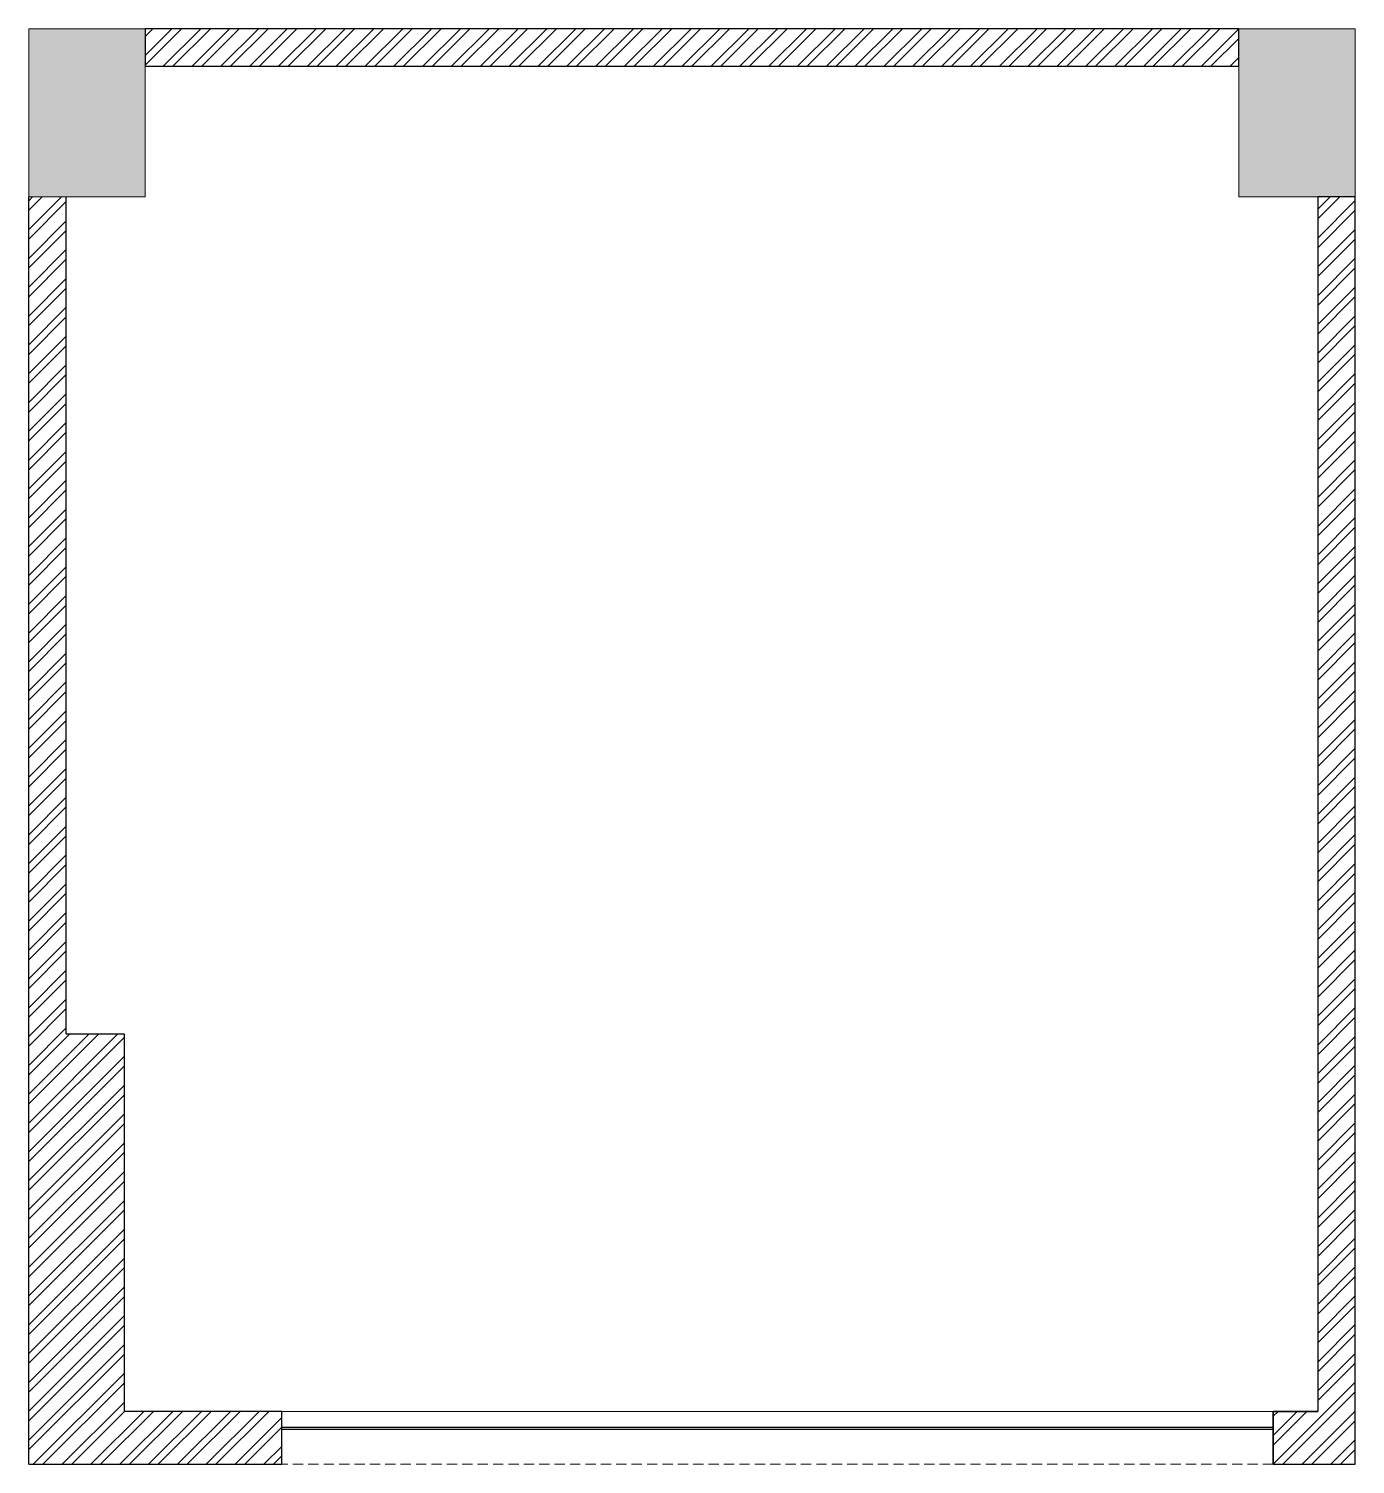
# Model space of a CAD drawing. Header units: feet. Extents: x -12276 to -4152, y -3122 to 5674.
import ezdxf

# ---------------------------------------------------------------- set-up
doc = ezdxf.new("R2010")
doc.units = ezdxf.units.FT
doc.header["$LTSCALE"] = 33
doc.header["$MEASUREMENT"] = 0
doc.linetypes.add('HIDDEN', pattern=[9.525, 6.35, -3.175])
for name, color, linetype, lineweight in [('A-COL', 243, 'Continuous', 9), ('beam', 90, 'Continuous', 9), ('column hatch', 5, 'Continuous', 0), ('LN-HATCH', 251, 'Continuous', 0)]:
    doc.layers.add(name, color=color, linetype=linetype, lineweight=lineweight)
for name, color, linetype in [('A-WALL', 1, 'Continuous'), ('PDF_beam plan', 5, 'Continuous'), ('window', 4, 'Continuous')]:
    doc.layers.add(name, color=color, linetype=linetype)

msp = doc.modelspace()

# ---------------------------------------------------------------- hatches: boundary and pattern name
at = {"layer": 'column hatch'}
h = msp.add_hatch(color=8, dxfattribs=at)
h.dxf.hatch_style = 1
h.paths.add_polyline_path([(-11563.3, 5674.4), (-12275.9, 5674.4), (-12275.9, 4644.3), (-11563.3, 4644.3)])
h = msp.add_hatch(color=8, dxfattribs=at)
h.dxf.hatch_style = 1
h.paths.add_polyline_path([(-4864.5, 4644.4), (-4151.5, 4644.4), (-4151.5, 5674.4), (-4864.5, 5674.4)])
at = {"layer": 'LN-HATCH'}
h = msp.add_hatch(dxfattribs=at)
h.set_pattern_fill('ANSI32', color=256, scale=333, angle=180)
h.set_pattern_definition([(225, (-11199673.97, 5497379), (88.2999593, -88.2999593), []), (225, (-11199732.84, 5497379), (88.2999593, -88.2999593), [])])
h.paths.add_polyline_path([(-11690.3, -486.5), (-12045.9, -486.5), (-12045.9, 4644.3), (-12275.9, 4644.3), (-12275.9, -3121.9), (-10725.1, -3121.9), (-10725.1, -2797.9), (-11690.3, -2797.9)])
h.paths.add_polyline_path([(-4151.5, 4644.4), (-4381.5, 4644.4), (-4381.5, -2797.9), (-4654.5, -2797.9), (-4654.5, -3121.9), (-4151.5, -3121.9)])
h.paths.add_polyline_path([(-4864.5, 5444.4), (-4864.5, 5674.4), (-11563.3, 5674.4), (-11563.3, 5444.4)])

# ---------------------------------------------------------------- linework, layer by layer
at = {"layer": 'A-COL'}
for p, q in [((-12275.9, 4644.3, -51149.5), (-12275.9, 5674.4, -51149.5)), ((-12275.9, 5674.4, -51149.5), (-11563.3, 5674.4, -51149.5)), ((-11563.3, 4644.3, -51149.5), (-11563.3, 5674.4, -51149.5)), ((-12275.9, 4644.3, -51149.5), (-11563.3, 4644.3, -51149.5))]:
    msp.add_line(p, q, dxfattribs=at)
at = {"layer": 'A-COL', "elevation": -51149.5}
msp.add_lwpolyline([(-4864.5, 4644.4), (-4151.5, 4644.4), (-4151.5, 5674.4), (-4864.5, 5674.4)], close=True, dxfattribs=at)
at = {"layer": 'A-WALL'}
for p, q in [((-12275.9, -3121.9, -51149.5), (-12275.9, 4644.3, -51149.5)), ((-12045.9, -486.5, -51149.5), (-12045.9, 4644.3, -51149.5)), ((-11690.3, -486.5, -51149.5), (-12045.9, -486.5, -51149.5)), ((-11690.3, -2797.9, -51149.5), (-11690.3, -486.5, -51149.5)), ((-10725.1, -2797.9, -51149.5), (-11690.3, -2797.9, -51149.5)), ((-10725.1, -3121.9, -51149.5), (-10725.1, -2797.9, -51149.5)), ((-4654.5, -3121.9, -51149.5), (-4654.5, -2797.9, -51149.5)), ((-4654.5, -2797.9, -51149.5), (-4381.5, -2797.9, -51149.5)), ((-12275.9, -3121.9, -51149.5), (-10725.1, -3121.9, -51149.5)), ((-4654.5, -3121.9, -51149.5), (-4151.5, -3121.9, -51149.5))]:
    msp.add_line(p, q, dxfattribs=at)
at = {"layer": 'A-WALL', "elevation": -51149.5}
for points in [[(-4864.5, 5674.4), (-11563.3, 5674.4), (-11563.3, 5444.4), (-4864.5, 5444.4)], [(-4151.5, 4644.4), (-4381.5, 4644.4), (-4381.5, -2797.9), (-4654.5, -2797.9), (-4654.5, -3121.9), (-4151.5, -3121.9)]]:
    msp.add_lwpolyline(points, close=True, dxfattribs=at)
at = {"layer": 'beam', "linetype": 'HIDDEN', "ltscale": 0.3, "elevation": -51149.5}
msp.add_lwpolyline([(-10725.1, -2797.9), (-4654.5, -2797.9), (-4654.5, -3121.9), (-10725.1, -3121.9)], close=True, dxfattribs=at)
at = {"layer": 'PDF_beam plan', "lineweight": 5}
msp.add_line((-4654.5, -2797.9, -51149.5), (-10725.1, -2797.9, -51149.5), dxfattribs=at)
at = {"layer": 'window'}
for p, q in [((-10725.1, -2894.8, -51149.5), (-4654.5, -2894.8, -51149.5)), ((-10725.1, -2906.8, -51149.5), (-4654.5, -2906.8, -51149.5))]:
    msp.add_line(p, q, dxfattribs=at)

doc.saveas('drawing.dxf')
